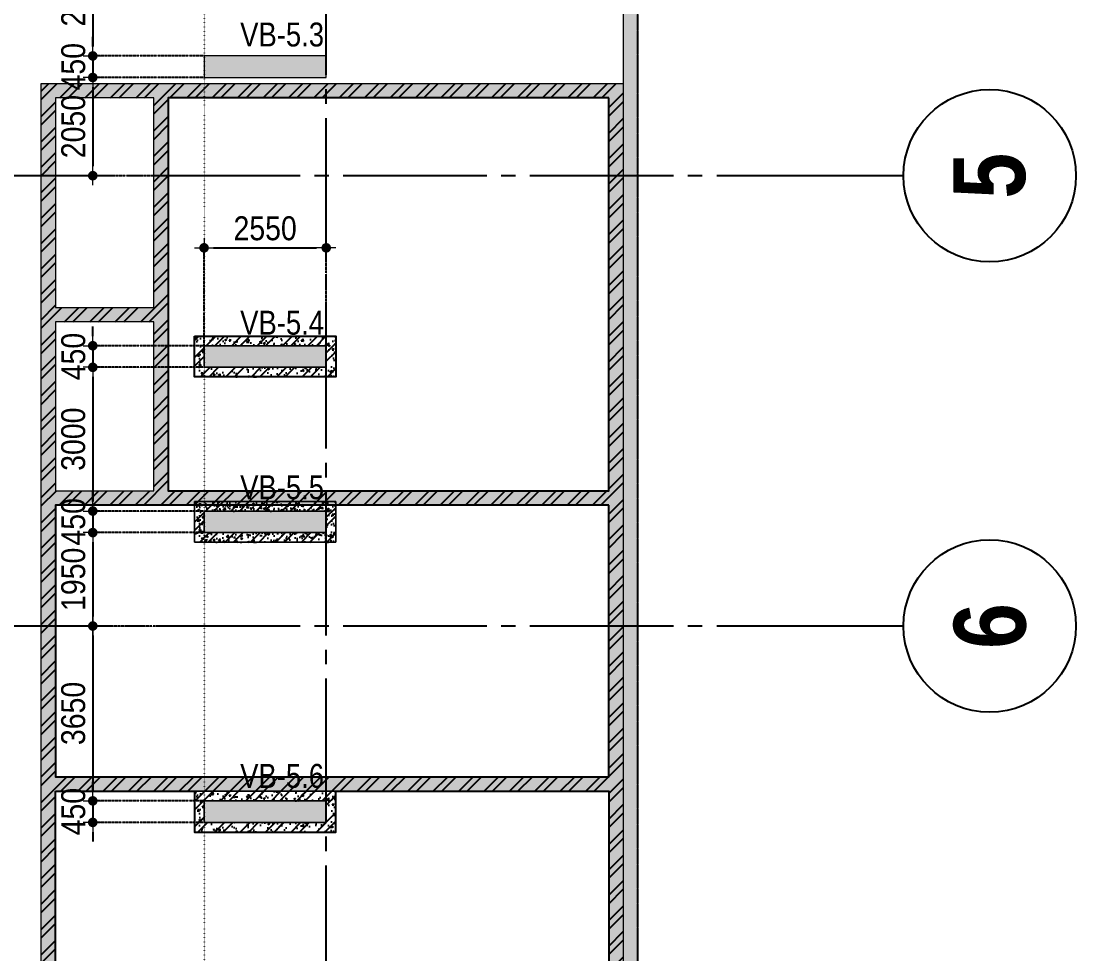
# Model space of a CAD drawing. Header units: millimetres. Extents: x -3973692 to -2843767, y 592734 to 838475.
# Drawn here: x -3655316 to -3633292, y 719287 to 738758 of the extents above; entities that cross this region are included whole.
import ezdxf
from ezdxf.enums import TextEntityAlignment as Align

# ---------------------------------------------------------------- set-up
doc = ezdxf.new("R2010")
doc.units = ezdxf.units.MM
doc.header["$MEASUREMENT"] = 0
doc.header["$PDMODE"] = 3
doc.header["$PDSIZE"] = -20
for name, pattern in [('CHG_XX_Cot_Ham 1$0$MB_Luoi truc$0$HTT Hidden 21', [3, 2, -1]), ('CHG_XX_Luoi truc$0$MB_Luoi truc$0$Center101', [13, 10, -1, 1, -1]), ('DIVIDE2', [15.875, 6.35, -3.175, 0, -3.175, 0, -3.175]), ('DOT2', [0.125, 0, -0.125]), ('HIDDEN5', [2.8375, 1.25, -1.5875])]:
    doc.linetypes.add(name, pattern=pattern)
doc.layers.get('0').update_dxf_attribs({"lineweight": 9})
doc.layers.get('Defpoints').update_dxf_attribs({"color": 10, "lineweight": 0})
for name, color, linetype, lineweight in [("'S_General_Dim_1", 1, 'Continuous', 18), ("'S_General_Divide_3 Intermediate", 3, 'DIVIDE2', 40), ('CHG_XX_Cot_Ham 1$0$Ap0302_PC', 150, 'Continuous', 9), ('CHG_XX_Cot_Ham 1$0$Ap0302_PC @ 1', 150, 'Continuous', 9), ('CHG_XX_Cot_Ham 1$0$Ap0302_PC @ 150 VP1', 150, 'Continuous', 9), ('CHG_XX_Cot_Ham 1$0$Ap0302_PC @ 150 VP2', 150, 'Continuous', 9), ('CHG_XX_Cot_Ham 1$0$Ap0302_PC @ 150 VP3', 150, 'Continuous', 9), ('CHG_XX_Cot_Ham 1$0$Ap0302_PC @ 150 VP4', 150, 'Continuous', 9), ('CHG_XX_Cot_Ham 1$0$Ap0302_PC @ 150 VP5', 150, 'Continuous', 9), ('CHG_XX_Cot_Ham 1$0$Ap0302_PC @ 150 VP6', 150, 'Continuous', 9), ('CHG_XX_Cot_Ham 1$0$Ap0302_PC @ 150 VP7', 150, 'Continuous', 9), ('CHG_XX_Cot_Ham 1$0$Ap0302_PC @ 150 VP8', 150, 'Continuous', 9), ('CHG_XX_Cot_Ham 1$0$Ap0302_PC @ 150 VP9', 150, 'Continuous', 9), ('CHG_XX_Cot_Ham 1$0$Ap0302_PC @ 150 VPModel', 150, 'Continuous', 9), ('CHG_XX_Cot_Ham 1$0$Ap0311_H', 8, 'Continuous', 15), ('CHG_XX_Cot_Ham 1$0$NS-DuongBao', 3, 'Continuous', 18), ('CHG_XX_Cot_Ham 1$0$Start hatch', 8, 'Continuous', 25), ('CHG_XX_Cot_Ham 1$0$Start net bao', 3, 'Continuous', 18), ('TEXT', 7, 'Continuous', 15)]:
    doc.layers.add(name, color=color, linetype=linetype, lineweight=lineweight)
for name, color, linetype in [('CHG_XX_Cot_Ham 1$0$MB Ham 2$0$Concrete Line', 6, 'Continuous'), ('CHG_XX_Cot_Ham 1$0$MB_Cot ham$0$Concrete Line', 6, 'Continuous'), ('CHG_XX_Cot_Ham 1$0$mb_cot tang 1-3$0$Concrete Line', 6, 'Continuous'), ('CHG_XX_Luoi truc$0$Grid', 34, 'Continuous'), ('CHG_XX_Luoi truc$0$Grid Line', 251, 'CHG_XX_Luoi truc$0$MB_Luoi truc$0$Center101'), ('dim', 1, 'Continuous')]:
    doc.layers.add(name, color=color, linetype=linetype)
doc.styles.add('arial', font='arial.ttf', dxfattribs={"width": 0.85})
doc.styles.add('CHG_XX_Luoi truc$0$MB_Luoi truc$0$Grid A-F$0$VNI-HelveCB', font='')
doc.styles.add('TTP-HelCon', font='')
doc.styles.get('CHG_XX_Luoi truc$0$MB_Luoi truc$0$Grid A-F$0$VNI-HelveCB').set_extended_font_data('VNI-Helve-Condense', bold=True)
doc.styles.get('TTP-HelCon').set_extended_font_data('VNI-Helve-Condense')
doc.dimstyles.new('200', dxfattribs={"dimscale": 200, "dimtxt": 2.5, "dimasz": 1, "dimexe": 0, "dimexo": 0, "dimgap": 0.75, "dimtad": 1, "dimdec": 0, "dimrnd": 10, "dimzin": 9, "dimdsep": 46, "dimtxsty": 'arial', "dimblk1": 'DIMDOT', "dimblk2": 'DIMDOT', "dimsah": 1, "dimcen": 2, "dimdle": 3, "dimclre": 8, "dimclrt": 2, "dimadec": 0, "dimazin": 0, "dimtfac": 1, "dimtdec": 0, "dimtix": 1, "dimtmove": 2, "dimatfit": 3, "dimldrblk": 'DIMPIJL', "dimfxl": 1, "dimtvp": 1.8, "dimtolj": 1, "dimtzin": 0, "dimarcsym": 0})

# ---------------------------------------------------------------- blocks, each defined once
blk = doc.blocks.new('*U2841')
at = {"layer": 'CHG_XX_Luoi truc$0$Grid Line'}
blk.add_line((0, 0), (0, 608), dxfattribs=at)
at = {"layer": 'CHG_XX_Luoi truc$0$Grid', "lineweight": -2, "style": 'CHG_XX_Luoi truc$0$MB_Luoi truc$0$Grid A-F$0$VNI-HelveCB'}
for tag, p in [('GRIDSUB', (0, 617)), ('GRID', (0, -9))]:
    blk.add_attdef(tag, text='', height=5, dxfattribs=at).set_placement(p, align=Align.MIDDLE)
blk = doc.blocks.new('*U2843')
at = {"layer": 'CHG_XX_Luoi truc$0$Grid', "lineweight": -2}
blk.add_line((0, -3), (0, 0), dxfattribs=at)
blk.add_circle((0, -9), 6, dxfattribs=at)
at = {"layer": 'CHG_XX_Luoi truc$0$Grid Line'}
blk.add_line((0, 0), (0, 438), dxfattribs=at)
at = {"layer": 'CHG_XX_Luoi truc$0$Grid', "lineweight": -2, "style": 'CHG_XX_Luoi truc$0$MB_Luoi truc$0$Grid A-F$0$VNI-HelveCB'}
for tag, p in [('GRIDSUB', (0, 447)), ('GRID', (0, -9))]:
    blk.add_attdef(tag, text='', height=5, dxfattribs=at).set_placement(p, align=Align.MIDDLE)
blk = doc.blocks.new('CHG_XX_Luoi truc')
at = {"layer": 'CHG_XX_Luoi truc$0$Grid', "xscale": 300, "yscale": 300, "zscale": 300}
blk.add_blockref('*U2841', (99550, -12747), dxfattribs=at)
at = {"layer": 'CHG_XX_Luoi truc$0$Grid'}
ref = blk.add_blockref('*U2843', (110703, 125550), dxfattribs=dict(at, xscale=300.0000000000013, yscale=300.0000000000013, zscale=300.0000000000013, rotation=90))
ref.add_attrib('GRID', '5', dxfattribs={"lineweight": -2, "height": 1500, "rotation": 90, "style": 'CHG_XX_Luoi truc$0$MB_Luoi truc$0$Grid A-F$0$VNI-HelveCB'}).set_placement((113403, 125550), align=Align.MIDDLE)
ref = blk.add_blockref('*U2843', (110703, 116150), dxfattribs=dict(at, xscale=300.0000000000013, yscale=300.0000000000013, zscale=300.0000000000013, rotation=90))
ref.add_attrib('GRID', '6', dxfattribs={"lineweight": -2, "height": 1500, "rotation": 90, "style": 'CHG_XX_Luoi truc$0$MB_Luoi truc$0$Grid A-F$0$VNI-HelveCB'}).set_placement((113403, 116150), align=Align.MIDDLE)
blk = doc.blocks.new('*U3241')
at = {"layer": 'CHG_XX_Cot_Ham 1$0$Ap0302_PC @ 1'}
h = blk.add_hatch(color=256, dxfattribs=at)
h.dxf.hatch_style = 1
h.paths.add_polyline_path([(450, 0), (0, 0), (0, -2550), (450, -2550)])
at = {"layer": 'CHG_XX_Cot_Ham 1$0$Ap0302_PC @ 150 VP1'}
h = blk.add_hatch(color=256, dxfattribs=at)
h.dxf.hatch_style = 1
h.paths.add_polyline_path([(450, 0), (0, 0), (0, -2550), (450, -2550)])
at = {"layer": 'CHG_XX_Cot_Ham 1$0$Ap0302_PC @ 150 VP2'}
h = blk.add_hatch(color=256, dxfattribs=at)
h.dxf.hatch_style = 1
h.paths.add_polyline_path([(450, 0), (0, 0), (0, -2550), (450, -2550)])
at = {"layer": 'CHG_XX_Cot_Ham 1$0$Ap0302_PC @ 150 VP3'}
h = blk.add_hatch(color=256, dxfattribs=at)
h.dxf.hatch_style = 1
h.paths.add_polyline_path([(450, 0), (0, 0), (0, -2550), (450, -2550)])
at = {"layer": 'CHG_XX_Cot_Ham 1$0$Ap0302_PC @ 150 VP4'}
h = blk.add_hatch(color=256, dxfattribs=at)
h.dxf.hatch_style = 1
h.paths.add_polyline_path([(450, 0), (0, 0), (0, -2550), (450, -2550)])
at = {"layer": 'CHG_XX_Cot_Ham 1$0$Ap0302_PC @ 150 VP5'}
h = blk.add_hatch(color=256, dxfattribs=at)
h.dxf.hatch_style = 1
h.paths.add_polyline_path([(450, 0), (0, 0), (0, -2550), (450, -2550)])
at = {"layer": 'CHG_XX_Cot_Ham 1$0$Ap0302_PC @ 150 VP6'}
h = blk.add_hatch(color=256, dxfattribs=at)
h.dxf.hatch_style = 1
h.paths.add_polyline_path([(450, 0), (0, 0), (0, -2550), (450, -2550)])
at = {"layer": 'CHG_XX_Cot_Ham 1$0$Ap0302_PC @ 150 VP7'}
h = blk.add_hatch(color=256, dxfattribs=at)
h.dxf.hatch_style = 1
h.paths.add_polyline_path([(450, 0), (0, 0), (0, -2550), (450, -2550)])
at = {"layer": 'CHG_XX_Cot_Ham 1$0$Ap0302_PC @ 150 VP8'}
h = blk.add_hatch(color=256, dxfattribs=at)
h.dxf.hatch_style = 1
h.paths.add_polyline_path([(450, 0), (0, 0), (0, -2550), (450, -2550)])
at = {"layer": 'CHG_XX_Cot_Ham 1$0$Ap0302_PC @ 150 VP9'}
h = blk.add_hatch(color=256, dxfattribs=at)
h.dxf.hatch_style = 1
h.paths.add_polyline_path([(450, 0), (0, 0), (0, -2550), (450, -2550)])
at = {"layer": 'CHG_XX_Cot_Ham 1$0$Ap0302_PC @ 150 VPModel'}
h = blk.add_hatch(color=256, dxfattribs=at)
h.dxf.hatch_style = 1
h.paths.add_polyline_path([(450, 0), (0, 0), (0, -2550), (450, -2550)])
blk = doc.blocks.new('CHG_XX_Cot_Ham 1$0$Block A_C450x2250')
at = {"layer": 'CHG_XX_Cot_Ham 1$0$Ap0302_PC'}
blk.add_lwpolyline([(450, -2550), (0, -2550), (0, 0), (450, 0)], close=True, dxfattribs=at)
blk.add_blockref('*U3241', (0, 0), dxfattribs=at)
blk = doc.blocks.new('CHG_XX_Cot_Ham 1')
at = {"layer": 'CHG_XX_Cot_Ham 1$0$Ap0311_H'}
h = blk.add_hatch(color=256, dxfattribs=at)
h.dxf.hatch_style = 1
h.paths.add_polyline_path([(99639.2, 163400), (-10900, 163400), (-10900, 85450), (-300, 85450), (-300, 84050), (32350, 84050), (32350, -9000), (103575.5, -9000), (106050, -6022), (106050, 158254.3)])
h.paths.add_polyline_path([(99533.7, 163100), (105750, 158110.4), (105750, 90450), (105650, 90450), (105650, 90450), (105750, 90450), (105750, 13850), (105750, 13825.9), (105750, -5913.6), (103434.7, -8700), (93600, -8700), (32650, -8700), (32650, 84350), (0, 84350), (0, 85750), (-10600, 85750), (-10600, 163100), (93600, 163100)], flags=16)
at = {"layer": 'CHG_XX_Cot_Ham 1$0$Start hatch'}
h = blk.add_hatch(dxfattribs=at)
h.set_pattern_fill('AR-CONC', color=256, scale=50)
h.set_pattern_definition([(50, (-50, -50), (358.6301, -31.37607), [37.5, -412.5]), (355, (-50, -50), (-69.3757, 376.0961), [30, -330]), (100.45144, (-20.1, -52.6), (289.2544, 344.72), [31.8701, -350.57106]), (46.1842, (-50, 50), (533.6207, -82.7596), [56.25, -618.75]), (96.63564, (-5.53, 43.1), (467.331, 487.0593), [47.8052, -525.8569]), (351.18416, (-50, 50), (467.331, 487.0593), [45, -495]), (21, (3e-06, 25), (298.4535, -201.30945), [37.5, -412.5]), (326, (3e-06, 25), (121.6577, 362.575), [30, -330]), (71.45144, (24.87, 8.22), (420.1112, 161.2656), [31.8701, -350.57106]), (37.5, (-50, -50), (6.07993, 166.44693), [0, -326, 0, -335, 0, -331.25]), (7.5, (-50, -50), (131.53477, 197.20586), [0, -191, 0, -318.5, 0, -126.25]), (327.5, (-161.5, -50), (266.91122, -11.27744), [0, -125, 0, -390, 0, -517.5]), (317.5, (-211.5, -50), (291.5931, 50.0525), [0, -162.5, 0, -259, 0, -367.5])])
h.paths.add_polyline_path([(105750, 127475.9), (93600, 127475), (93600, 76300), (105750.8, 76300)])
h.paths.add_polyline_path([(93900, 107200), (93900, 112700), (105450.8, 112700), (105450.8, 107200)], flags=16)
h.paths.add_polyline_path([(101300.8, 106900), (101300.8, 99800), (93900, 99800), (93900, 106900)], flags=16)
h.paths.add_polyline_path([(93900, 113000), (93900, 118675), (105450.8, 118675), (105450.8, 113000)], flags=16)
h.paths.add_polyline_path([(101600.8, 106900), (105450.8, 106900), (105450.8, 92450), (93900, 92450), (93900, 99500), (101600.8, 99500)], flags=16)
h.paths.add_polyline_path([(93900, 118975), (93900, 122500), (95950, 122500), (95950, 118975)], flags=16)
h.paths.add_polyline_path([(96250, 118975), (96250, 127175), (105450.8, 127175), (105450.8, 118975)], flags=16)
h.paths.add_polyline_path([(100150.8, 92150), (100150.8, 87350), (93900, 87350), (93900, 92150)], flags=16)
h.paths.add_polyline_path([(93900, 122800), (93900, 127175), (95950, 127175), (95950, 122800)], flags=16)
h.paths.add_polyline_path([(100450.8, 92150), (105450.8, 92150), (105450.8, 81950), (100450.8, 81950)], flags=16)
h.paths.add_polyline_path([(100150.8, 87050), (100150.8, 81950), (93900, 81950), (93900, 87050)], flags=16)
h.paths.add_polyline_path([(105450.8, 81650), (105450.8, 76600), (93900, 76600), (93900, 81650)], flags=16)
h = blk.add_hatch(dxfattribs=at)
h.set_pattern_fill('ANSI32', color=256, scale=1000, style=0)
h.paths.add_polyline_path([(93600, 76300), (105750.8, 76300), (105750.8, 127475), (93600, 127475)])
h.paths.add_polyline_path([(93900, 107200), (93900, 112700), (105450.8, 112700), (105450.8, 107200)], flags=16)
h.paths.add_polyline_path([(101300.8, 106900), (101300.8, 99800), (93900, 99800), (93900, 106900)], flags=16)
h.paths.add_polyline_path([(93900, 113000), (93900, 118675), (105450.8, 118675), (105450.8, 113000)], flags=16)
h.paths.add_polyline_path([(101600.8, 106900), (105450.8, 106900), (105450.8, 92450), (93900, 92450), (93900, 99500), (101600.8, 99500)], flags=16)
h.paths.add_polyline_path([(93900, 118975), (93900, 122500), (95950, 122500), (95950, 118975)], flags=16)
h.paths.add_polyline_path([(96250, 118975), (96250, 127175), (105450.8, 127175), (105450.8, 118975)], flags=16)
h.paths.add_polyline_path([(100150.8, 92150), (100150.8, 87350), (93900, 87350), (93900, 92150)], flags=16)
h.paths.add_polyline_path([(93900, 122800), (93900, 127175), (95950, 127175), (95950, 122800)], flags=16)
h.paths.add_polyline_path([(100450.8, 92150), (105450.8, 92150), (105450.8, 81950), (100450.8, 81950)], flags=16)
h.paths.add_polyline_path([(100150.8, 87050), (100150.8, 81950), (93900, 81950), (93900, 87050)], flags=16)
h.paths.add_polyline_path([(105450.8, 81650), (105450.8, 76600), (93900, 76600), (93900, 81650)], flags=16)
h = blk.add_hatch(dxfattribs=at)
h.set_pattern_fill('AR-CONC', color=256, scale=50)
h.set_pattern_definition([(50, (-2213768.6, 588216.82), (358.63009, -31.376067), [37.5, -412.5]), (355, (-2213768.6, 588216.82), (-69.375667, 376.096067), [30, -330]), (100.451444, (-2213738.7, 588214.2), (289.254423, 344.719995), [31.870096, -350.571056]), (46.1842, (-2213768.6, 588316.8), (533.620665, -82.75964), [56.25, -618.75]), (96.635635, (-2213724.1, 588309.9), (467.33097, 487.0593), [47.80517, -525.85688]), (351.184164, (-2213768.6, 588316.8), (467.33097, 487.0593), [45, -495]), (21, (-2213718.6, 588291.82), (298.453526, -201.309445), [37.5, -412.5]), (326, (-2213718.6, 588291.82), (121.657666, 362.57502), [30, -330]), (71.451445, (-2213693.72, 588275.05), (420.11119, 161.265576), [31.870095, -350.571056]), (37.5, (-2213768.59, 588216.82), (6.079928, 166.446927), [0, -326, 0, -335, 0, -331.25]), (7.5, (-2213768.59, 588216.82), (131.534769, 197.205856), [0, -191, 0, -318.5, 0, -126.25]), (327.5, (-2213880.09, 588216.82), (266.911218, -11.277436), [0, -125, 0, -390, 0, -517.5]), (317.5, (-2213930.1, 588216.82), (291.593085, 50.052491), [0, -162.5, 0, -259, 0, -367.5])])
h.paths.add_polyline_path([(96800.8, 121350), (99750.8, 121350), (99750.8, 122200), (96800.8, 122200)])
h.paths.add_polyline_path([(97000.8, 121550), (99550.8, 121550), (99550.8, 122000), (97000.8, 122000)], flags=16)
h = blk.add_hatch(dxfattribs=at)
h.set_pattern_fill('ANSI32,_O', color=256, scale=1000)
h.set_pattern_definition([(45, (-2213768.6, 588216.82), (-265.16504, 265.16504), []), (45, (-2213591.8, 588216.82), (-265.16504, 265.16504), [])])
h.paths.add_polyline_path([(96800.8, 121350), (99750.8, 121350), (99750.8, 122200), (96800.8, 122200)])
h.paths.add_polyline_path([(97000.8, 121550), (99550.8, 121550), (99550.8, 122000), (97000.8, 122000)], flags=16)
h = blk.add_hatch(dxfattribs=at)
h.set_pattern_fill('AR-CONC', color=256, scale=50)
h.set_pattern_definition([(50, (-2213768.6, 584766.82), (358.63009, -31.376067), [37.5, -412.5]), (355, (-2213768.6, 584766.82), (-69.375667, 376.096067), [30, -330]), (100.451444, (-2213738.7, 584764.2), (289.254423, 344.719995), [31.870096, -350.571056]), (46.1842, (-2213768.6, 584866.8), (533.620665, -82.75964), [56.25, -618.75]), (96.635635, (-2213724.1, 584859.9), (467.33097, 487.0593), [47.80517, -525.85688]), (351.184164, (-2213768.6, 584866.8), (467.33097, 487.0593), [45, -495]), (21, (-2213718.6, 584841.82), (298.453526, -201.309445), [37.5, -412.5]), (326, (-2213718.6, 584841.82), (121.657666, 362.57502), [30, -330]), (71.451445, (-2213693.72, 584825.05), (420.11119, 161.265576), [31.870095, -350.571056]), (37.5, (-2213768.59, 584766.82), (6.079928, 166.446927), [0, -326, 0, -335, 0, -331.25]), (7.5, (-2213768.59, 584766.82), (131.534769, 197.205856), [0, -191, 0, -318.5, 0, -126.25]), (327.5, (-2213880.09, 584766.82), (266.911218, -11.277436), [0, -125, 0, -390, 0, -517.5]), (317.5, (-2213930.1, 584766.82), (291.593085, 50.052491), [0, -162.5, 0, -259, 0, -367.5])])
h.paths.add_polyline_path([(96800.8, 117900), (99750.8, 117900), (99750.8, 118750), (96800.8, 118750)])
h.paths.add_polyline_path([(97000.8, 118100), (99550.8, 118100), (99550.8, 118550), (97000.8, 118550)], flags=16)
h = blk.add_hatch(dxfattribs=at)
h.set_pattern_fill('ANSI32', color=256, scale=1000, style=0)
h.paths.add_polyline_path([(99550.8, 118100), (97000.8, 118100), (97000.8, 118550), (99550.8, 118550)], flags=16)
h.paths.add_polyline_path([(99750.8, 117900), (96800.8, 117900), (96800.8, 118750), (99750.8, 118750)])
h = blk.add_hatch(dxfattribs=at)
h.set_pattern_fill('AR-CONC', color=256, scale=50)
h.set_pattern_definition([(50, (-50, -50), (358.6301, -31.37607), [37.5, -412.5]), (355, (-50, -50), (-69.3757, 376.0961), [30, -330]), (100.45144, (-20.1, -52.6), (289.2544, 344.72), [31.8701, -350.57106]), (46.1842, (-50, 50), (533.6207, -82.7596), [56.25, -618.75]), (96.63564, (-5.53, 43.1), (467.331, 487.0593), [47.8052, -525.8569]), (351.18416, (-50, 50), (467.331, 487.0593), [45, -495]), (21, (3e-06, 25), (298.4535, -201.30945), [37.5, -412.5]), (326, (3e-06, 25), (121.6577, 362.575), [30, -330]), (71.45144, (24.87, 8.22), (420.1112, 161.2656), [31.8701, -350.57106]), (37.5, (-50, -50), (6.07993, 166.44693), [0, -326, 0, -335, 0, -331.25]), (7.5, (-50, -50), (131.53477, 197.20586), [0, -191, 0, -318.5, 0, -126.25]), (327.5, (-161.5, -50), (266.91122, -11.27744), [0, -125, 0, -390, 0, -517.5]), (317.5, (-211.5, -50), (291.5931, 50.0525), [0, -162.5, 0, -259, 0, -367.5])])
h.paths.add_polyline_path([(99550.8, 118100), (97000.8, 118100), (97000.8, 118550), (99550.8, 118550)], flags=16)
h.paths.add_polyline_path([(99750.8, 117900), (96800.8, 117900), (96800.8, 118750), (99750.8, 118750)])
h = blk.add_hatch(dxfattribs=at)
h.set_pattern_fill('AR-CONC', color=256, scale=50)
h.set_pattern_definition([(50, (-2213768.6, 578716.82), (358.63009, -31.376067), [37.5, -412.5]), (355, (-2213768.6, 578716.82), (-69.375667, 376.096067), [30, -330]), (100.451444, (-2213738.7, 578714.2), (289.254423, 344.719995), [31.870096, -350.571056]), (46.1842, (-2213768.6, 578816.8), (533.620665, -82.75964), [56.25, -618.75]), (96.635635, (-2213724.1, 578809.9), (467.33097, 487.0593), [47.80517, -525.85688]), (351.184164, (-2213768.6, 578816.8), (467.33097, 487.0593), [45, -495]), (21, (-2213718.6, 578791.82), (298.453526, -201.309445), [37.5, -412.5]), (326, (-2213718.6, 578791.82), (121.657666, 362.57502), [30, -330]), (71.451445, (-2213693.72, 578775.05), (420.11119, 161.265576), [31.870095, -350.571056]), (37.5, (-2213768.59, 578716.82), (6.079928, 166.446927), [0, -326, 0, -335, 0, -331.25]), (7.5, (-2213768.59, 578716.82), (131.534769, 197.205856), [0, -191, 0, -318.5, 0, -126.25]), (327.5, (-2213880.09, 578716.82), (266.911218, -11.277436), [0, -125, 0, -390, 0, -517.5]), (317.5, (-2213930.1, 578716.82), (291.593085, 50.052491), [0, -162.5, 0, -259, 0, -367.5])])
h.paths.add_polyline_path([(96800.8, 111850), (99750.8, 111850), (99750.8, 112700), (96800.8, 112700)])
h.paths.add_polyline_path([(97000.8, 112050), (99550.8, 112050), (99550.8, 112500), (97000.8, 112500)], flags=16)
h = blk.add_hatch(dxfattribs=at)
h.set_pattern_fill('ANSI32', color=256, scale=1000, style=0)
h.paths.add_polyline_path([(99550.8, 112050), (97000.8, 112050), (97000.8, 112500), (99550.8, 112500)], flags=16)
h.paths.add_polyline_path([(99750.8, 111850), (96800.8, 111850), (96800.8, 112700), (99750.8, 112700)])
h = blk.add_hatch(dxfattribs=at)
h.set_pattern_fill('ANSI32', color=256, scale=1000, style=0)
h.set_pattern_definition([(45, (-50, -50), (-265.165, 265.165), []), (45, (126.78, -50), (-265.165, 265.165), [])])
h.paths.add_polyline_path([(99550.8, 112050), (97000.8, 112050), (97000.8, 112500), (99550.8, 112500)], flags=16)
h.paths.add_polyline_path([(99750.8, 111850), (96800.8, 111850), (96800.8, 112700), (99750.8, 112700)])
at = {"layer": 'CHG_XX_Cot_Ham 1$0$Ap0302_PC'}
blk.add_lwpolyline([(32350, 84050), (-300, 84050), (-300, 85450), (-10900, 85450), (-10900, 163400), (99639.2, 163400), (106050, 158254.3), (106050, -6022), (103575.5, -9000), (32350, -9000)], close=True, dxfattribs=at)
blk.add_lwpolyline([(105750, 90444), (105750, -5913.6), (103434.7, -8700), (32650, -8700), (32650, 84350), (0, 84350), (0, 85750), (-10600, 85750), (-10600, 163100), (99533.7, 163100), (105750, 158110.4), (105750, 127475.9)], dxfattribs=at)
at = {"layer": 'CHG_XX_Cot_Ham 1$0$MB Ham 2$0$Concrete Line'}
for points in [[(105450.8, 127175), (96250, 127175), (96250, 118975), (105450.8, 118975)], [(96800.8, 122200), (99750.8, 122200), (99750.8, 121350), (96800.8, 121350)], [(105450.8, 118675), (93900, 118675), (93900, 113000), (105450.8, 113000)], [(93900, 112700), (96800.8, 112700), (96800.8, 111850), (99750.8, 111850), (99750.8, 112700), (105450.8, 112700), (105450.8, 107200), (93900, 107200)]]:
    blk.add_lwpolyline(points, close=True, dxfattribs=at)
at = {"layer": 'CHG_XX_Cot_Ham 1$0$MB_Cot ham$0$Concrete Line', "linetype": 'CHG_XX_Cot_Ham 1$0$MB_Luoi truc$0$HTT Hidden 21'}
blk.add_lwpolyline([(99639.2, 163400), (106050, 158254.3), (106050, -6022), (103575.5, -9000), (32350, -9000), (32350, 84050), (-300, 84050), (-300, 85450), (-10900, 85450), (-10900, 163400)], close=True, dxfattribs=at)
at = {"layer": 'CHG_XX_Cot_Ham 1$0$NS-DuongBao'}
for points in [[(93600, 127475), (105750.8, 127475), (105750.8, 76300), (93600, 76300)], [(95950, 127175), (93900, 127175), (93900, 122800), (95950, 122800)], [(96250, 127175), (105450.8, 127175), (105450.8, 118975), (96250, 118975)], [(95950, 122500), (93900, 122500), (93900, 118975), (95950, 118975)], [(96800.8, 122200), (99750.8, 122200), (99750.8, 121350), (96800.8, 121350)], [(99550.8, 121550), (97000.8, 121550), (97000.8, 122000), (99550.8, 122000)], [(96800.8, 118750), (99750.8, 118750), (99750.8, 117900), (96800.8, 117900)], [(93900, 118675), (96800.8, 118675), (96800.8, 117900), (99750.8, 117900), (99750.8, 118675), (105450.8, 118675), (105450.8, 113000), (93900, 113000)], [(99750.8, 117900), (96800.8, 117900), (96800.8, 118675), (99750.8, 118675)], [(99550.8, 118100), (97000.8, 118100), (97000.8, 118550), (99550.8, 118550)], [(93900, 112700), (93900, 107200), (105450.8, 107200), (105450.8, 112700)], [(96800.8, 112700), (99750.8, 112700), (99750.8, 111850), (96800.8, 111850)], [(99550.8, 112050), (97000.8, 112050), (97000.8, 112500), (99550.8, 112500)]]:
    blk.add_lwpolyline(points, close=True, dxfattribs=at)
at = {"layer": 'CHG_XX_Cot_Ham 1$0$Start net bao', "color": 1}
for points in [[(96800.8, 121350), (99750.8, 121350), (99750.8, 122200), (96800.8, 122200)], [(97000.8, 122000), (99550.8, 122000), (99550.8, 121550), (97000.8, 121550)], [(96800.8, 117900), (99750.8, 117900), (99750.8, 118750), (96800.8, 118750)], [(97000.8, 118550), (99550.8, 118550), (99550.8, 118100), (97000.8, 118100)], [(96800.8, 111850), (99750.8, 111850), (99750.8, 112700), (96800.8, 112700)], [(97000.8, 112500), (99550.8, 112500), (99550.8, 112050), (97000.8, 112050)]]:
    blk.add_lwpolyline(points, close=True, dxfattribs=at)
at = {"layer": 'CHG_XX_Cot_Ham 1$0$Ap0302_PC', "xscale": -1, "rotation": 90}
for p in [(97000, 128050), (97000, 122000), (97000, 118550), (97000, 112500)]:
    blk.add_blockref('CHG_XX_Cot_Ham 1$0$Block A_C450x2250', p, dxfattribs=at)
at = {"layer": 'CHG_XX_Cot_Ham 1$0$mb_cot tang 1-3$0$Concrete Line'}
blk.add_blockref('CHG_XX_Luoi truc', (0, 0), dxfattribs=at)
blk = doc.blocks.new('b')
at = {"layer": 'TEXT', "color": 3, "style": 'TTP-HelCon'}
for s, p in [('VB-5.3', (-1796, -24003)), ('VB-5.4', (-1796, -30019)), ('VB-5.5', (-1796, -33453)), ('VB-5.6', (-1796, -39479))]:
    blk.add_text(s, height=500, dxfattribs=at).set_placement(p)
blk = doc.blocks.new('DIMDOT')
for p, q in [((1, 0), (-1, 0)), ((0, -1), (0, 1))]:
    blk.add_line(p, q)
at = {"const_width": 0.5}
blk.add_lwpolyline([(-0.25, 0, 1), (0.25, 0, 1)], format="xyb", close=True, dxfattribs=at)
blk = doc.blocks.new('*D1512')
at = {"layer": "'S_General_Dim_1", "color": 8, "linetype": 'HIDDEN5', "lineweight": -2, "transparency": 16777216}
for p, q in [((-3651495, 731931), (-3651495, 734025)), ((-3648945, 731931), (-3648945, 734025))]:
    blk.add_line(p, q, dxfattribs=at)
at = {"layer": "'S_General_Dim_1", "color": 0, "lineweight": -2, "transparency": 16777216}
blk.add_line((-3651295, 734025), (-3649145, 734025), dxfattribs=at)
at = {"layer": 'Defpoints', "color": 0, "transparency": 16777216}
for p in [(-3648945, 734025), (-3651495, 731931), (-3648945, 731931)]:
    blk.add_point(p, dxfattribs=at)
at = {"layer": "'S_General_Dim_1", "color": 0, "lineweight": -2, "transparency": 16777216, "xscale": 200, "yscale": 200, "zscale": 200, "rotation": 180}
blk.add_blockref('DIMDOT', (-3651495, 734025), dxfattribs=at)
at = {"layer": "'S_General_Dim_1", "color": 0, "lineweight": -2, "transparency": 16777216, "xscale": 200, "yscale": 200, "zscale": 200}
blk.add_blockref('DIMDOT', (-3648945, 734025), dxfattribs=at)
at = {"layer": "'S_General_Dim_1", "color": 2, "transparency": 16777216, "insert": (-3650220, 734430), "char_height": 500, "attachment_point": 5, "style": 'arial'}
blk.add_mtext('\\A1;2550', dxfattribs=at)
blk = doc.blocks.new('DIMPIJL')
at = {"linetype": 'ByBlock'}
blk.add_solid([(-2.5, 0.42), (-2.5, -0.42), (0, 0)], dxfattribs=at)
blk = doc.blocks.new('*D1537')
at = {"layer": "'S_General_Dim_1", "color": 8, "linetype": 'HIDDEN5', "lineweight": -2, "transparency": 16777216}
for p, q in [((-3651495, 740581), (-3653819, 740581)), ((-3651495, 738031), (-3653819, 738031))]:
    blk.add_line(p, q, dxfattribs=at)
at = {"layer": "'S_General_Dim_1", "color": 0, "lineweight": -2, "transparency": 16777216}
blk.add_line((-3653819, 740381), (-3653819, 738231), dxfattribs=at)
at = {"layer": 'Defpoints', "color": 0, "transparency": 16777216}
for p in [(-3651495, 740581), (-3653819, 738031), (-3651495, 738031)]:
    blk.add_point(p, dxfattribs=at)
at = {"layer": "'S_General_Dim_1", "color": 0, "lineweight": -2, "transparency": 16777216, "xscale": 200, "yscale": 200, "zscale": 200}
for p, rotation in [((-3653819, 740581), 90), ((-3653819, 738031), 270)]:
    blk.add_blockref('DIMDOT', p, dxfattribs=dict(at, rotation=rotation))
at = {"layer": "'S_General_Dim_1", "color": 2, "transparency": 16777216, "insert": (-3654224, 739306), "char_height": 500, "attachment_point": 5, "rotation": 90, "style": 'arial'}
blk.add_mtext('\\A1;2550', dxfattribs=at)
blk = doc.blocks.new('*D1538')
at = {"layer": "'S_General_Dim_1", "color": 0, "lineweight": -2, "transparency": 16777216}
for p, q in [((-3653819, 738231), (-3653819, 738431)), ((-3653819, 738031), (-3653819, 737581)), ((-3653819, 737381), (-3653819, 737181))]:
    blk.add_line(p, q, dxfattribs=at)
at = {"layer": "'S_General_Dim_1", "color": 8, "linetype": 'HIDDEN5', "lineweight": -2, "transparency": 16777216}
for p, q in [((-3651495, 738031), (-3653819, 738031)), ((-3651495, 737581), (-3653819, 737581))]:
    blk.add_line(p, q, dxfattribs=at)
at = {"layer": 'Defpoints', "color": 0, "transparency": 16777216}
for p in [(-3651495, 738031), (-3653819, 737581), (-3651495, 737581)]:
    blk.add_point(p, dxfattribs=at)
at = {"layer": "'S_General_Dim_1", "color": 0, "lineweight": -2, "transparency": 16777216, "xscale": 200, "yscale": 200, "zscale": 200}
for p, rotation in [((-3653819, 738031), 270), ((-3653819, 737581), 90)]:
    blk.add_blockref('DIMDOT', p, dxfattribs=dict(at, rotation=rotation))
at = {"layer": "'S_General_Dim_1", "color": 2, "transparency": 16777216, "insert": (-3654224, 737806), "char_height": 500, "attachment_point": 5, "rotation": 90, "style": 'arial'}
blk.add_mtext('\\A1;450', dxfattribs=at)
blk = doc.blocks.new('*D1539')
at = {"layer": "'S_General_Dim_1", "color": 8, "linetype": 'HIDDEN5', "lineweight": -2, "transparency": 16777216}
for p, q in [((-3651495, 737581), (-3653819, 737581)), ((-3650756, 735531), (-3653819, 735531))]:
    blk.add_line(p, q, dxfattribs=at)
at = {"layer": "'S_General_Dim_1", "color": 0, "lineweight": -2, "transparency": 16777216}
blk.add_line((-3653819, 737381), (-3653819, 735731), dxfattribs=at)
at = {"layer": 'Defpoints', "color": 0, "transparency": 16777216}
for p in [(-3651495, 737581), (-3653819, 735531), (-3650756, 735531)]:
    blk.add_point(p, dxfattribs=at)
at = {"layer": "'S_General_Dim_1", "color": 0, "lineweight": -2, "transparency": 16777216, "xscale": 200, "yscale": 200, "zscale": 200}
for p, rotation in [((-3653819, 737581), 90), ((-3653819, 735531), 270)]:
    blk.add_blockref('DIMDOT', p, dxfattribs=dict(at, rotation=rotation))
at = {"layer": "'S_General_Dim_1", "color": 2, "transparency": 16777216, "insert": (-3654224, 736556), "char_height": 500, "attachment_point": 5, "rotation": 90, "style": 'arial'}
blk.add_mtext('\\A1;2050', dxfattribs=at)
blk = doc.blocks.new('*D1540')
at = {"layer": "'S_General_Dim_1", "color": 0, "lineweight": -2, "transparency": 16777216}
for p, q in [((-3653819, 732181), (-3653819, 732381)), ((-3653819, 731981), (-3653819, 731531)), ((-3653819, 731331), (-3653819, 731131))]:
    blk.add_line(p, q, dxfattribs=at)
at = {"layer": "'S_General_Dim_1", "color": 8, "linetype": 'HIDDEN5', "lineweight": -2, "transparency": 16777216}
for p, q in [((-3651495, 731981), (-3653819, 731981)), ((-3651495, 731531), (-3653819, 731531))]:
    blk.add_line(p, q, dxfattribs=at)
at = {"layer": 'Defpoints', "color": 0, "transparency": 16777216}
for p in [(-3651495, 731981), (-3653819, 731531), (-3651495, 731531)]:
    blk.add_point(p, dxfattribs=at)
at = {"layer": "'S_General_Dim_1", "color": 0, "lineweight": -2, "transparency": 16777216, "xscale": 200, "yscale": 200, "zscale": 200}
for p, rotation in [((-3653819, 731981), 270), ((-3653819, 731531), 90)]:
    blk.add_blockref('DIMDOT', p, dxfattribs=dict(at, rotation=rotation))
at = {"layer": "'S_General_Dim_1", "color": 2, "transparency": 16777216, "insert": (-3654224, 731756), "char_height": 500, "attachment_point": 5, "rotation": 90, "style": 'arial'}
blk.add_mtext('\\A1;450', dxfattribs=at)
blk = doc.blocks.new('*D1541')
at = {"layer": "'S_General_Dim_1", "color": 8, "linetype": 'HIDDEN5', "lineweight": -2, "transparency": 16777216}
for p, q in [((-3651495, 731531), (-3653819, 731531)), ((-3651495, 728531), (-3653819, 728531))]:
    blk.add_line(p, q, dxfattribs=at)
at = {"layer": "'S_General_Dim_1", "color": 0, "lineweight": -2, "transparency": 16777216}
blk.add_line((-3653819, 731331), (-3653819, 728731), dxfattribs=at)
at = {"layer": 'Defpoints', "color": 0, "transparency": 16777216}
for p in [(-3651495, 731531), (-3653819, 728531), (-3651495, 728531)]:
    blk.add_point(p, dxfattribs=at)
at = {"layer": "'S_General_Dim_1", "color": 0, "lineweight": -2, "transparency": 16777216, "xscale": 200, "yscale": 200, "zscale": 200}
for p, rotation in [((-3653819, 731531), 90), ((-3653819, 728531), 270)]:
    blk.add_blockref('DIMDOT', p, dxfattribs=dict(at, rotation=rotation))
at = {"layer": "'S_General_Dim_1", "color": 2, "transparency": 16777216, "insert": (-3654225, 730031), "char_height": 500, "attachment_point": 5, "rotation": 90, "style": 'arial'}
blk.add_mtext('\\A1;3000', dxfattribs=at)
blk = doc.blocks.new('*D1542')
at = {"layer": "'S_General_Dim_1", "color": 0, "lineweight": -2, "transparency": 16777216}
for p, q in [((-3653819, 728731), (-3653819, 728931)), ((-3653819, 728531), (-3653819, 728081)), ((-3653819, 727881), (-3653819, 727681))]:
    blk.add_line(p, q, dxfattribs=at)
at = {"layer": "'S_General_Dim_1", "color": 8, "linetype": 'HIDDEN5', "lineweight": -2, "transparency": 16777216}
for p, q in [((-3651495, 728531), (-3653819, 728531)), ((-3651495, 728081), (-3653819, 728081))]:
    blk.add_line(p, q, dxfattribs=at)
at = {"layer": 'Defpoints', "color": 0, "transparency": 16777216}
for p in [(-3651495, 728531), (-3653819, 728081), (-3651495, 728081)]:
    blk.add_point(p, dxfattribs=at)
at = {"layer": "'S_General_Dim_1", "color": 0, "lineweight": -2, "transparency": 16777216, "xscale": 200, "yscale": 200, "zscale": 200}
for p, rotation in [((-3653819, 728531), 270), ((-3653819, 728081), 90)]:
    blk.add_blockref('DIMDOT', p, dxfattribs=dict(at, rotation=rotation))
at = {"layer": "'S_General_Dim_1", "color": 2, "transparency": 16777216, "insert": (-3654224, 728306), "char_height": 500, "attachment_point": 5, "rotation": 90, "style": 'arial'}
blk.add_mtext('\\A1;450', dxfattribs=at)
blk = doc.blocks.new('*D1543')
at = {"layer": "'S_General_Dim_1", "color": 8, "linetype": 'HIDDEN5', "lineweight": -2, "transparency": 16777216}
for p, q in [((-3651495, 728081), (-3653819, 728081)), ((-3651059, 726131), (-3653819, 726131))]:
    blk.add_line(p, q, dxfattribs=at)
at = {"layer": "'S_General_Dim_1", "color": 0, "lineweight": -2, "transparency": 16777216}
blk.add_line((-3653819, 727881), (-3653819, 726331), dxfattribs=at)
at = {"layer": 'Defpoints', "color": 0, "transparency": 16777216}
for p in [(-3651495, 728081), (-3653819, 726131), (-3651059, 726131)]:
    blk.add_point(p, dxfattribs=at)
at = {"layer": "'S_General_Dim_1", "color": 0, "lineweight": -2, "transparency": 16777216, "xscale": 200, "yscale": 200, "zscale": 200}
for p, rotation in [((-3653819, 728081), 90), ((-3653819, 726131), 270)]:
    blk.add_blockref('DIMDOT', p, dxfattribs=dict(at, rotation=rotation))
at = {"layer": "'S_General_Dim_1", "color": 2, "transparency": 16777216, "insert": (-3654224, 727106), "char_height": 500, "attachment_point": 5, "rotation": 90, "style": 'arial'}
blk.add_mtext('\\A1;1950', dxfattribs=at)
blk = doc.blocks.new('*D1544')
at = {"layer": "'S_General_Dim_1", "color": 8, "linetype": 'HIDDEN5', "lineweight": -2, "transparency": 16777216}
for p, q in [((-3651059, 726131), (-3653819, 726131)), ((-3651495, 722481), (-3653819, 722481))]:
    blk.add_line(p, q, dxfattribs=at)
at = {"layer": "'S_General_Dim_1", "color": 0, "lineweight": -2, "transparency": 16777216}
blk.add_line((-3653819, 725931), (-3653819, 722681), dxfattribs=at)
at = {"layer": 'Defpoints', "color": 0, "transparency": 16777216}
for p in [(-3651059, 726131), (-3653819, 722481), (-3651495, 722481)]:
    blk.add_point(p, dxfattribs=at)
at = {"layer": "'S_General_Dim_1", "color": 0, "lineweight": -2, "transparency": 16777216, "xscale": 200, "yscale": 200, "zscale": 200}
for p, rotation in [((-3653819, 726131), 90), ((-3653819, 722481), 270)]:
    blk.add_blockref('DIMDOT', p, dxfattribs=dict(at, rotation=rotation))
at = {"layer": "'S_General_Dim_1", "color": 2, "transparency": 16777216, "insert": (-3654225, 724306), "char_height": 500, "attachment_point": 5, "rotation": 90, "style": 'arial'}
blk.add_mtext('\\A1;3650', dxfattribs=at)
blk = doc.blocks.new('*D1545')
at = {"layer": "'S_General_Dim_1", "color": 0, "lineweight": -2, "transparency": 16777216}
for p, q in [((-3653819, 722681), (-3653819, 722881)), ((-3653819, 722481), (-3653819, 722031)), ((-3653819, 721831), (-3653819, 721631))]:
    blk.add_line(p, q, dxfattribs=at)
at = {"layer": "'S_General_Dim_1", "color": 8, "linetype": 'HIDDEN5', "lineweight": -2, "transparency": 16777216}
for p, q in [((-3651495, 722481), (-3653819, 722481)), ((-3651495, 722031), (-3653819, 722031))]:
    blk.add_line(p, q, dxfattribs=at)
at = {"layer": 'Defpoints', "color": 0, "transparency": 16777216}
for p in [(-3651495, 722481), (-3653819, 722031), (-3651495, 722031)]:
    blk.add_point(p, dxfattribs=at)
at = {"layer": "'S_General_Dim_1", "color": 0, "lineweight": -2, "transparency": 16777216, "xscale": 200, "yscale": 200, "zscale": 200}
for p, rotation in [((-3653819, 722481), 270), ((-3653819, 722031), 90)]:
    blk.add_blockref('DIMDOT', p, dxfattribs=dict(at, rotation=rotation))
at = {"layer": "'S_General_Dim_1", "color": 2, "transparency": 16777216, "insert": (-3654224, 722256), "char_height": 500, "attachment_point": 5, "rotation": 90, "style": 'arial'}
blk.add_mtext('\\A1;450', dxfattribs=at)

msp = doc.modelspace()

# ---------------------------------------------------------------- linework, layer by layer
at = {"layer": 'dim', "linetype": 'DOT2', "ltscale": 10}
msp.add_line((-3651495.2, 750631), (-3651495.2, 690231), dxfattribs=at)

# ---------------------------------------------------------------- block references
at = {"layer": "'S_General_Divide_3 Intermediate"}
msp.add_blockref('CHG_XX_Cot_Ham 1', (-3748495.2, 609981), dxfattribs=at)
at = {"layer": 'dim'}
msp.add_blockref('b', (-3648945.2, 762231), dxfattribs=at)

# ---------------------------------------------------------------- dimensions: what is measured, and where the dimension line sits
at = {"layer": "'S_General_Dim_1"}
for base, p1, p2, picture, middle in [((-3653819.1, 738031), (-3651495.2, 740581), (-3651495.2, 738031), '*D1537', (-3654224.4, 739306)), ((-3653819.1, 737581), (-3651495.2, 738031), (-3651495.2, 737581), '*D1538', (-3654224.4, 737806)), ((-3653819.1, 735531), (-3651495.2, 737581), (-3650755.9, 735531), '*D1539', (-3654224.4, 736556)), ((-3653819.1, 731531), (-3651495.2, 731981), (-3651495.2, 731531), '*D1540', (-3654224.4, 731756)), ((-3653819.1, 728531), (-3651495.2, 731531), (-3651495.2, 728531), '*D1541', (-3654224.6, 730031)), ((-3653819.1, 728081), (-3651495.2, 728531), (-3651495.2, 728081), '*D1542', (-3654224.4, 728306)), ((-3653819.1, 726131), (-3651495.2, 728081), (-3651059, 726131), '*D1543', (-3654224.4, 727106)), ((-3653819.1, 722481), (-3651059, 726131), (-3651495.2, 722481), '*D1544', (-3654224.6, 724306)), ((-3653819.1, 722031), (-3651495.2, 722481), (-3651495.2, 722031), '*D1545', (-3654224.4, 722256))]:
    dim = msp.add_linear_dim(base=base, p1=p1, p2=p2, angle=90, dimstyle='200', dxfattribs=at)
    dim.commit()
    dim.dimension.update_dxf_attribs({"geometry": picture, "text_midpoint": middle})
dim = msp.add_linear_dim(base=(-3648945.2, 734024.5), p1=(-3651495.2, 731931), p2=(-3648945.2, 731931), dimstyle='200', dxfattribs=at)
dim.commit()
dim.dimension.update_dxf_attribs({"geometry": '*D1512', "text_midpoint": (-3650220.2, 734429.8)})

doc.saveas('drawing.dxf')
